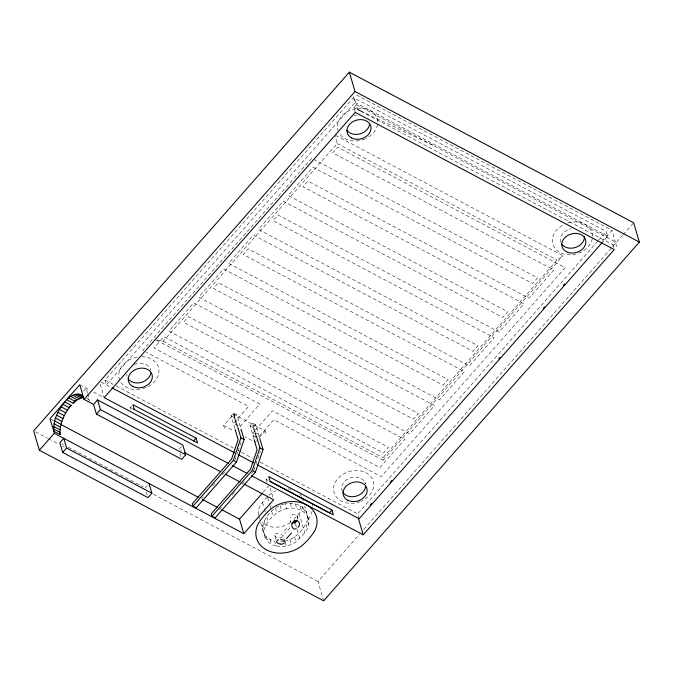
<?xml version="1.0" encoding="UTF-8"?>
<svg xmlns="http://www.w3.org/2000/svg" width="673" height="673" viewBox="0 0 673 673"><rect width="100%" height="100%" fill="white"/><g stroke="black" fill="none" stroke-linecap="round" stroke-linejoin="round"><path stroke-width="0.5" stroke-dasharray="3.37 2.52" d="M284.258 504.027C267.963 507.114 250.6 534.741 274.601 541.117L276.031 545.971L281.087 546.577L286.328 546.072L291.417 544.474L295.994 541.9L304.718 532.881L307.393 528.944L308.814 524.704L308.873 520.448L304.6 505.928M262.63 525.125C264.22 534.152 264.75 543.885 276.031 545.971M308.814 524.704C306.451 519.27 308.68 512.49 303.582 508.191C298.627 503.673 291.535 502.58 285.108 503.766L286.538 508.62C295.439 506.609 307.081 510.504 308.873 520.448M312.541 506.239L312.575 504.254M156.498 340.218L383.021 460.189L383.072 457.707L557.025 260.03L562.931 255.748L335.491 135.29M275.888 539.603L274.618 535.287L275.703 533.739A5.847 3.239 23.6 0 1 278.748 533.479L283.064 535.422L284.654 540.73M297.357 518.984C299.384 513.314 290.618 512.557 290.198 517.991M264.06 529.988C267.383 519.96 276.098 511.093 286.538 508.62M284.898 541.21C295.346 538.745 304.053 529.878 307.384 519.85M312.154 511.202L310.497 516.149L307.014 521.272M235.062 459.819L237.687 452.037M238.023 451.061L240.976 442.296M254.015 469.863L260.258 451.364M286.656 528.49L282.971 532.68M289.87 527.758L284.898 533.403M83.368 391.333L86.119 388.186L87.54 393.04M353.535 97.602L354.957 102.464L106.41 384.889L104.98 380.035L353.535 97.602L606.264 231.453L607.694 236.307L602.831 241.834M355.209 112.374L353.779 107.512L356.269 104.694L353.729 95.987M311.717 158.273L142.71 350.322L145.418 351.76M156.523 339.915L163.194 341.253L337.148 143.585L335.676 136.215M130.999 409.411L130.427 407.468L132.287 405.348M145.141 487.908L148.38 484.224M181.508 446.586L178.858 449.598L181.643 451.07M234.894 428.608L231.15 415.88L233.632 413.054L236.795 414.728L241.127 429.467M224.53 428.398L223.672 425.487L233.615 414.189L265.204 430.922L266.062 433.833M236.593 425.319L234.305 417.554L236.795 414.728M253.847 438.645L250.104 425.916L252.585 423.098L255.748 424.772L259.492 437.492M256.119 437.307L253.258 427.591L255.748 424.772M201.681 498.357L203.061 496.792M212.702 485.839L214.763 483.492M222.342 474.877L225.093 471.748M256.59 440.706L255.26 442.211L245.039 436.802M259.24 437.694L265.204 430.922M219.255 509.957L221.324 507.61M232.345 495.092L234.406 492.745M241.986 484.139L245.426 480.228M251.626 473.178L253.687 470.831M267.122 482.331L266.264 479.412L267.509 477.998M263.101 492.316L268.653 486.007M258.297 514.887A20.417 16.017 -16.4 0 1 262.462 502.453L267.425 496.8M294.051 519.186L299.022 513.533A20.417 16.017 -16.4 0 0 303.119 505.356M383.021 460.189L562.931 255.748M359.146 518.74L357.716 513.886L597.927 240.917M598.625 240.135L606.264 231.453M602.226 241.338L611.95 230.284L354.747 94.069M613.692 247.622L612.834 244.711L615.315 241.885L611.95 230.284M323.663 600.821L317.967 581.472L359.601 534.169M363.765 529.441L622.55 235.373M623.248 234.583L632.965 223.545M284.031 541.302L279.657 541.723L280.515 544.642M360.518 110.885L432.848 145.242M266.264 479.412L268.09 480.371M354.957 102.464L607.694 236.307M353.779 107.512L356.572 108.992M361.208 111.449L612.834 244.711M337.148 143.585L557.025 260.03M313.525 159.232L537.601 277.899L532.629 283.552L313.071 167.266L288.212 195.515L507.77 311.792L502.798 317.437L283.24 201.16L258.39 229.4L477.948 345.686L472.976 351.331L253.418 235.054L228.559 263.294L448.117 379.572L443.145 385.225L223.587 268.948L198.737 297.188L418.295 413.466L413.323 419.119L193.765 302.833L168.906 331.074L388.472 447.36L383.501 453.005L163.934 336.727L153.999 348.025L259.828 404.069L239.941 426.665L233.624 423.317L248.539 406.374L146.319 352.24M163.194 341.253L383.072 457.707M231.15 415.88L234.305 417.554M250.104 425.916L253.258 427.591M253.847 434.026L252.577 433.362L272.464 410.766L379.875 467.651L404.725 439.41L183.586 322.291L188.558 316.638L409.697 433.757L434.556 405.516L213.417 288.397L218.389 282.753L439.528 399.863L464.378 371.622L243.239 254.503L248.211 248.859L469.35 365.977L494.209 337.737L273.07 220.618L278.042 214.965L499.181 332.083L524.031 303.843L302.892 186.724L307.864 181.079L529.003 298.189L553.854 269.949L332.723 152.83L337.686 147.185L565.143 267.644L381.221 476.644L273.81 419.759L258.895 436.701L257.633 436.037M223.672 425.487L233.893 430.897M104.98 380.035L115.201 385.444M116.135 385.94L234.137 448.437M237.855 450.405L240.64 451.877M241.573 452.374L252.72 458.279M260.157 462.216L357.716 513.886M101.194 382.171L111.407 387.581M130.427 407.468L132.287 408.452M79.793 384.838L89.82 390.147M93.522 392.107L103.701 397.499M86.968 398.584L88.777 399.543L87.608 398.45M50.87 419.203L53.579 420.642M61.697 443.717L63.548 444.702M68.183 447.158L143.282 486.932M35.509 431.873L47.59 438.274M48.515 438.762L58.736 444.18M62.454 446.149L64.314 447.133M153.511 494.369L317.967 581.472M291.064 522.601L290.147 520.532L291.014 523.459M258.617 515.88L259.593 518.866M274.618 535.287C275.636 538.106 279.657 538.047 282.021 537.088A5.847 2.036 0.2 0 0 283.215 535.851M616.746 246.747L615.315 241.885L356.269 104.694L357.7 109.548M364.867 482.07L365.439 484.013M303.582 508.191L305.012 513.045M305.963 524.09L307.393 528.944M299.922 505.541L301.344 510.395M299.022 513.533L304.718 532.881M295.405 503.858L296.835 508.712M297.18 515.754L298.804 521.281M290.357 503.253L291.788 508.107M295.472 524.015L299.746 538.535M294.564 537.046L295.994 541.9M280.027 505.356L281.457 510.218M289.987 539.62L291.417 544.474M252.585 423.098L256.926 437.829M252.922 425.344L256.354 436.996M270.201 488.135L273.633 499.787M275.45 507.93L276.881 512.784M285.184 542.186L286.328 546.072M267.711 497.768L269.705 504.531M269.991 505.499L271.126 509.368M271.699 511.303L273.12 516.157M262.462 502.453L264.161 508.25M264.447 509.217L265.305 512.119M266.727 516.948L268.157 521.802M233.632 413.054L237.376 425.782M233.968 415.308L236.829 425.016M233.615 414.189L234.465 417.1M270.092 539.435L271.522 544.289M264.043 520.885L265.473 525.739M266.424 536.785L267.854 541.647M260.729 522.728L265.288 538.215M180.002 453.484L181.718 459.306M146.285 491.795L147.429 495.681M100.193 384.09L104.18 397.625M87.827 394.008L89.829 400.805M268.813 495.378A20.417 16.017 -16.4 0 1 275.762 490.861M288.153 488.867A20.417 16.017 -16.4 0 1 291.14 489.364M299.922 494.319A20.417 16.017 -16.4 0 1 301.47 496.388M302.328 498.07A20.417 16.017 -16.4 0 1 303.178 501.099M290.299 522.551A20.417 16.017 -16.4 0 1 262.159 522.29M342.473 491.727A12.249 9.615 -16.4 0 1 350.381 477.855A12.249 9.615 -16.4 0 1 365.548 483.946M126.97 376.072A12.249 9.615 -16.4 0 1 126.802 374.028M134.373 364.547A12.249 9.615 -16.4 0 1 150.735 370.175M560.802 242.288A12.249 9.615 -16.4 0 1 571.427 228.736M353.922 115.68A12.249 9.615 -16.4 0 1 356.606 114.965M360.274 501.562A20.417 16.017 -16.4 0 1 333.875 486.209A20.417 16.017 -16.4 0 1 366.339 472.909A20.417 16.017 -16.4 0 1 361.14 501.2M141.717 356.715A20.417 16.017 -16.4 0 1 158.946 371.37A20.417 16.017 -16.4 0 1 140.75 389.12M139.774 389.28A20.417 16.017 -16.4 0 1 120.189 381.17M119.752 380.253A20.417 16.017 -16.4 0 1 137.931 356.976M377.469 124.774A20.417 16.017 -16.4 0 1 365.977 138.47M365.035 138.899A20.417 16.017 -16.4 0 1 338.914 132.64M338.477 131.715A20.417 16.017 -16.4 0 1 353.889 108.992A20.417 16.017 -16.4 0 1 377.646 121.594M592.29 238.545A20.417 16.017 -16.4 0 1 559.97 252.484A20.417 16.017 -16.4 0 1 564.925 224.059M567.617 223.066A20.417 16.017 -16.4 0 1 592.492 236.442M254.251 436.727A2.448 1.926 -16.4 0 0 258.129 435.052A2.448 1.926 -16.4 0 0 254.84 433.319A2.448 1.926 -16.4 0 0 254.251 436.727"/><path stroke-width="1.01" d="M243.895 484.038L273.633 499.787L243.803 533.681L54.261 433.294C50.761 413.533 68.2 398.046 79.793 384.838L84.083 399.4L93.564 404.423L96.416 414.131L181.718 459.306L185.689 454.788L182.837 445.08L97.535 399.905L93.564 404.423M59.973 432.318C60.175 422.341 64.768 412.835 71.077 405.272L64.759 401.924L49.97 418.732L53.832 431.258L60.149 434.607L59.973 432.318L53.655 428.97M241.127 429.467L244.08 439.511L236.484 462.048L196.196 507.829L193.042 506.155L233.321 460.382L240.926 437.837L237.67 426.783M259.786 438.493L263.042 449.547L255.437 472.093L215.15 517.865L211.995 516.191L252.274 470.419L259.879 447.873L256.926 437.829M298.089 527.295C302.665 523.039 295.161 517.251 292.427 522.963A5.081 4.804 -58 0 0 291.872 526.387L293.546 528.978L296.339 528.751M291.417 533.016L286.446 538.661M349.337 72.179L633.655 222.763L639.35 242.112L323.663 600.821L39.345 450.237L33.65 430.888L349.337 72.179L355.033 91.528L84.083 399.4C81.803 390.55 70.758 394.563 66.753 399.812L73.071 403.152L75.132 400.788M68.394 408.326L71.077 405.272M39.345 450.237L54.261 433.294M62.698 452.449L66.593 448.025L63.733 438.316L59.838 442.741L62.698 452.449L147.993 497.625L151.888 493.2L149.036 483.492M96.416 414.131L100.395 409.613L97.535 399.905M193.605 440.933L196.095 438.106L132.909 404.641L134.339 409.504M243.803 533.681L239.521 519.11L262.411 493.107M331.932 510.05L333.362 514.904L270.176 481.447L268.754 476.593L331.932 510.05L329.45 512.876L269.915 481.338M370.2 504.96L371.589 503.379M390.34 482.07L391.736 480.497M498.718 358.936L500.106 357.363M543.178 308.427L544.566 306.846M563.326 285.537L564.714 283.956M602.133 242.617L359.146 518.74L257.179 464.782M251.609 475.761L363.227 534.816L614.256 249.565L355.209 112.374L104.18 397.625L228.433 463.47M73.071 403.152L77.143 399.812L82.947 397.423L76.629 394.075M284.46 542.775C282.054 546.283 272.885 542.446 278.361 539.544M280.473 539.342L283.611 540.276L284.94 541.706M291.88 523.316L294.614 522.896A5.847 4.375 -70.2 0 0 296.928 520.136M357.7 109.548L360.518 110.885M355.033 91.528L639.35 242.112M240.926 437.837L244.08 439.511M259.879 447.873L263.042 449.547M111.987 387.841L234.633 452.794M238.351 454.763L253.469 462.814M233.321 460.382L236.484 462.048M252.274 470.419L255.437 472.093M133.212 408.948L197.526 442.96L196.095 438.106M79.91 394.378L82.619 395.817M78.346 394.033L82.863 396.422M74.779 394.496L81.097 397.844M184.436 452.55L220.668 471.739M225.312 474.204L240.185 482.07M100.395 409.613L185.689 454.788M72.835 395.303L79.153 398.652M70.825 396.473L77.143 399.812M68.781 397.979L75.098 401.327M62.867 404.263L69.184 407.611M61.083 406.803L67.401 410.151M59.426 409.512L65.744 412.852M57.945 412.33L64.263 415.678M56.65 415.216L62.968 418.564M55.565 418.126L61.882 421.466M54.706 421.004L61.033 424.343M60.915 424.528L198.804 497.549M202.506 499.509L217.312 507.349M221.939 509.806L239.521 519.11M54.101 423.797L60.419 427.145M53.747 426.472L60.065 429.82M66.593 448.025L151.888 493.2M232.135 465.438L246.974 473.296M59.552 432.68L60.149 434.607M358.389 518.378L363.227 534.816M294.337 520.153L295.186 523.047M254.142 439.646L257.094 449.69L250.533 469.157L211.28 513.76L211.995 516.191M235.188 429.61L238.141 439.654L231.579 459.121L192.327 503.724L193.042 506.155M369.511 124.698A12.249 9.615 -16.4 0 1 359.618 133.994A12.249 9.615 -16.4 0 1 346.898 130.268M150.786 373.237A12.249 9.615 -16.4 0 1 140.893 382.533A12.249 9.615 -16.4 0 1 128.173 378.806M365.607 487.008A12.249 9.615 -16.4 0 1 355.714 496.304A12.249 9.615 -16.4 0 1 342.994 492.577M584.425 236.433A12.249 9.615 -16.4 0 1 575.659 247.412A12.249 9.615 -16.4 0 1 561.711 244.038M306.316 504.75A28.577 22.428 -16.4 0 0 272.06 508.09A61.739 48.456 -16.4 0 0 258.087 523.973A28.577 22.428 -16.4 0 0 266.55 549.934A28.577 22.428 -16.4 0 0 300.806 546.594A61.739 48.456 -16.4 0 0 314.787 530.711A28.577 22.428 -16.4 0 0 306.316 504.75M351.55 137.915A12.249 9.615 -16.4 0 0 370.941 129.553A12.249 9.615 -16.4 0 0 354.52 120.862A12.249 9.615 -16.4 0 0 351.55 137.915M347.647 500.224A12.249 9.615 -16.4 0 0 367.037 491.862A12.249 9.615 -16.4 0 0 350.625 483.172A12.249 9.615 -16.4 0 0 347.647 500.224M132.825 386.453A12.249 9.615 -16.4 0 0 152.216 378.091A12.249 9.615 -16.4 0 0 135.803 369.401A12.249 9.615 -16.4 0 0 132.825 386.453M566.363 251.685A12.249 9.615 -16.4 0 0 585.762 243.323A12.249 9.615 -16.4 0 0 569.341 234.633A12.249 9.615 -16.4 0 0 566.363 251.685"/></g></svg>
